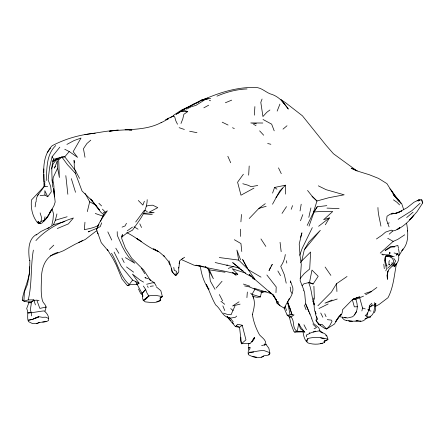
<?xml version="1.0" encoding="UTF-8"?>
<svg xmlns="http://www.w3.org/2000/svg" width="445" height="445" viewBox="0 0 445 445"><rect width="100%" height="100%" fill="white"/><g stroke="black" fill="none" stroke-linecap="round" stroke-linejoin="round"><path stroke-width="0.67" d="M374.312 302.544C374.768 307.651 374.796 315.338 368.81 317.035L365.873 315.922M406.613 223.273C408.171 232.284 409.2 243.671 401.88 250.535L403.048 249.016L398.931 255.736M285.612 194.115L285.495 185.198L274.582 187.451L272.574 193.113M249.489 349.97L250.112 347.74L248.527 347.411C249.083 349.497 247.62 351.895 248.343 354.648C252.443 356.962 258.278 359.004 262.767 356.706C264.514 354.687 267.334 356.011 269.347 354.632L269.904 353.169L268.836 348.207L265.921 344.302M240.801 337.149L240.667 340.559L241.429 343.79L245.629 343.362L249.851 343.735L251.965 341.471L254.351 337.571L254.729 338.039M29.887 260.303L29.598 272.507L27.551 284.138L24.403 291.876L23.902 301.165L28.18 302.066L31.356 302.194L34.015 300.375L36.696 300.147L39.032 300.592M31.584 315.911L31.706 312.685L42.292 311.083L44.472 310.91L44.962 311.367L46.124 307.05C45.646 304.402 42.82 302.789 42.342 300.303C40.601 293.222 41.363 285.824 41.407 278.603C41.591 266.889 45.562 255.869 57.933 252.365M275.956 292.665L276.228 286.969L266.867 274.999M254.384 115.16L254.885 106.6M46.213 180.603C47.009 168.483 46.169 154.66 55.758 145.532M248.66 175.158L249.189 166.007M29.665 266.8C30.193 278.514 23.668 288.755 22.25 300.102L23.902 301.165L28.23 299.913L33.842 299.863L35.416 304.886M365.189 315.8C368.115 313.325 369.517 309.525 369.328 305.726L371.859 303.223M399.048 255.102L399.193 252.793L398.581 249.15M248.438 343.801L248.46 346.499M43.977 185.532L43.922 174.056M52.849 182.333L53.183 177.544L57.605 168.16L56.966 158.982M240.912 221.821L241.468 214.446M246.914 297.622L247.342 292.037M178.84 268.09L179.691 260.764L182.912 258.25M84.956 222.222L84.333 229.692C89.267 228.608 94.162 227.862 98.634 225.242M44.939 181.638L44.305 186.755L47.654 186.327M394.181 256.531L389.709 255.725L385.665 256.075L385.081 260.748L387.039 266.188L386.305 265.743M303.023 331.725C303.573 335.919 304.458 340.38 308.074 343C313.408 344.669 319.555 344.658 324.683 342.411L324.9 340.386M315.105 311.5L315.844 315.41L316.506 316.801L316.084 320.661L318.325 324.027L324.639 328.382L326.658 329.005L334.473 324.038L338.678 316.89M121.607 237.113L126.703 233.23L132.538 230.137C138.918 220.742 147.006 211.681 147.195 199.672M44.85 311.583C47.559 313.669 49.239 317.118 48.488 320.556L46.558 321.529L39.627 322.475L36.423 323.654L32.552 323.621L28.436 321.59C26.594 317.241 28.997 312.802 26.694 308.557L29.214 301.749M35.138 206.903L35.645 202.725L36.323 200.862M387.628 271.773L387.567 279.354C386.772 276.05 387.017 272.462 388.808 269.548L393.58 264.742L395.627 261.026L393.747 258.384M36.106 200.283C36.607 193.998 43.254 190.365 44.695 184.38L44.533 185.203M28.23 299.913C32.24 283.537 30.46 266.599 33.369 250.107M396.517 263.468C394.203 274.982 393.591 287.147 387.995 297.705L379.123 304.447L375.068 306.599M370.718 316.323L370.579 317.151L365.106 318.576M300.052 210.936L301.198 204.211M285.312 254.529C284.767 258.756 283.226 262.889 280.734 266.355L284.388 274.804L286.218 283.176M44.305 186.755L44.789 184.074L44.806 186.794M28.313 301.96L30.104 302.928C33.425 299.368 28.513 311.038 31.634 312.574L27.913 312.941L31.706 312.685M363.504 296.131L355.844 299.357C358.18 305.292 358.047 312.496 352.612 316.762L348.552 317.741M171.269 268.68L171.87 271.628L175.675 275.65L176.515 271.289L174.295 270.404L173.778 267.423M388.179 270.855L387.067 276.067M302.066 285.757L303.801 283.832L309.531 282.38L311.962 270.065L318.192 276.295L313.085 283.999L308.674 282.714C311.778 289.645 311.628 297.427 314.114 304.486M304.302 249.773L320.317 230.338L308.841 242.041L304.302 249.773L301.743 260.887L300.62 262.645M43.86 168.894L43.81 172.766M51.809 225.27L53.022 219.485L53.483 213.617L52.076 208.95M361.885 310.938L362.53 307.996L359.621 297.533L356.278 297.716M308.813 217.366L310.905 207.921M304.87 332.27L301.07 327.598L298.728 323.632L297.21 331.358L294.646 332.087L293.817 331.392L291.219 324.45L289.4 317.168L287.092 314.999L284.077 307.89L284.444 308.229C286.725 301.12 293.689 296.025 292.86 287.926L290.446 280.873L290.496 282.781M59.825 147.156L52.093 156.735L53.723 159.254C50.958 165.852 51.998 173.033 52.087 179.964C55.43 185.126 52.899 191.267 54.59 196.907L53.712 188.619L55.174 202.024L54.034 205.562L47.643 217.149L41.958 223.012L40.122 223.74L37.725 222.15L39.672 223.596L40.99 221.354L41.724 218.095L40.117 212.899M52.093 156.735L49.651 167.131L48.149 179.941L50.68 186.399L51.286 191.812L47.765 196.762L44.945 195.094L40.111 195.628M253.322 298.078L253.795 296.103M250.646 293.16L251.987 294.373L252.866 296.459L257.149 297.288L260.37 296.926L261.577 291.926L264.792 291.419M87.303 211.625L89.695 201.819L85.056 193.319M45.028 216.76L44.105 220.481L40.99 221.354M47.732 228.58L53.506 224.753L55.341 220.253L56.949 213.939M179.079 263.585L179.546 261.877M407.486 231.061L407.67 230.393M307.017 341.871L306.766 340.948L307.439 338.628C314.226 336.726 321.251 337.21 327.971 339.274L327.498 339.93L323.882 341.588L324.683 342.411M121.802 236.473L122.386 234.571L121.685 238.47L125.429 248.327L131.687 258.183L143.674 270.026L149.748 279.321M300.542 237.28L301.933 232.83L299.201 244.027L300.064 255.769L301.282 264.541L300.158 280.706L303.952 290.246M51.475 168.972L53.15 163.777L57.166 158.843M36.685 323.265L36.557 323.654L39.316 322.43M108.046 250.785L101.243 242.653L96.559 229.659C98.579 222.517 103.29 216.882 107.351 210.785L105.359 212.204L103.335 212.749L104.664 213.806M299.73 255.297L302.144 248.482L312.323 227.618M367.375 313.38L367.526 312.963M374.462 312.752L375.463 309.937L375.819 303.245L375.413 304.363M291.197 209.322L292.554 205.623M300.481 220.781L302.817 214.629M262.077 99.035L260.809 102.361L262.934 116.54L266.839 112.262L269.898 110.004M309.014 226.155L314.092 211.97L317.224 206.797L326.802 205.646M144.369 201.229L142.878 205.084L138.312 200.489M95.219 133.239C80.211 134.529 65.46 138.74 52.165 145.721C42.77 155.333 43.326 169.306 44.033 181.699M180.987 123.449L182.784 118.926L183.857 114.298L187.729 111.612L184.642 110.583L181.354 111.194L176.081 114.254L178.879 112.902M277.152 111.105L279.933 104.091M101.738 222.784L100.175 226.722L97.288 227.946M385.787 270.872L386.444 269.253C386.088 264.87 383.223 260.375 385.665 256.075M223.473 313.119L227.067 314.309L231.044 314.737L234.916 306.11M369.094 307.751L369.773 306.132M418.584 200.651L419.029 199.594L419.941 200.567M57.177 161.485L54.368 168.132L55.441 166.347M96.559 229.659L98.935 224.185M270.56 267.167L269.014 270.61L272.334 264.336L271.077 266.021M395.527 264.575L394.493 266.794L396.339 263.868M418.339 201.051L420.709 199.594L421.76 199.866L422.75 202.876L416.921 211.837L409.706 219.88L413.883 215.102C409.311 221.037 403.754 226.266 397.035 229.676L399.666 227.645M307.189 225.42L313.308 212.766L317.224 206.797M289.289 298.584L287.57 301.955L290.09 314.765L294.067 314.888L291.013 317.012L289.4 317.168M47.554 216.17L46.714 217.805L43.482 221.543L46.174 218.718L51.815 209.5L49.668 212.46M272.524 204.222L279.683 191.061L285.495 185.198M367.731 314.142L366.613 316.139M126.475 223.312L125.028 225.96L122.075 227.117M100.564 221.232L102.867 215.864L103.846 214.852M264.363 344.753L265.921 344.525L264.363 344.753L264.931 343.768M261.577 291.926L254.985 289.172L251.987 294.373L260.37 296.926M309.809 332.632L309.164 333.733L306.227 335.141L306.605 336.865M306.766 340.948L307.99 338.868M325.339 224.775L329.411 217.9L323.632 219.696L332.738 211.509L318.003 211.675L314.092 211.97L313.308 212.766L316.962 200.995L328.916 197.691L344.174 194.81L326.118 189.687L318.309 185.826M252.109 341.321L254.351 337.571M347.033 276.495L336.503 283.721L331.453 292.037L317.897 305.76M368.716 310.015L369.572 308.619L368.699 309.959M248.371 353.808L249.345 352.223C254.412 352.201 259.029 350.243 264.102 350.61L269.598 352.574L269.904 353.169M338.15 317.708L335.736 321.496L340.686 314.943M338.84 316.623L339.529 315.538M282.035 213.4L286.513 206.608M144.197 210.502L135.692 221.999M389.592 260.531L389.03 261.371L388.941 263.501L389.397 264.653L390.081 265.092M354.337 314.86L356.456 311.756M275.956 197.708L282.642 188.14M391.533 264.419L392.24 263.412L391.973 262.4M254.607 338.339L252.02 341.944L251.965 341.471M243.387 174.218L237.591 182.216L240.984 195.199L253.956 188.124M47.237 152.68L50.552 148.152M52.727 161.062L54.59 160.773L55.352 159.738M114.087 252.076L121.313 266.405L132.627 280.05L129.239 284.555L127.376 285.629L122.036 279.06L116.273 265.031L113.341 259.263L107.239 249.228M397.902 228.93L395.499 230.349L392.801 230.955L389.214 234.176M169.022 260.826L172.721 272.396L175.675 275.65L178.773 271.823L178.712 267.189M300.08 278.57L304.269 273.547L309.703 268.986L310.616 252.015L301.743 260.887M395.944 264.347L393.942 266.739C397.513 263.668 400.55 258.367 397.741 253.834L394.086 252.971M66.9 144.408L74.065 140.564L81.035 138.033L73.164 151.639L77.58 157.363L69.231 151.534L64.786 156.829L61.644 157.124L53.723 159.254M236.323 325.784L237.608 324.266L242.247 325.262L245.952 339.841L241.429 343.79L239.538 327.281L236.323 325.784L235.444 326.63L227.084 316.757L230.226 318.158L233.169 321.746M143.557 282.119L140.208 280.2L132.46 274.092L139.057 283.187L137.138 284.355L142.055 293.394L142.661 296.125L142.194 293.455L145.66 289.467L143.362 286.063M216.103 288.093L222.044 281.257M268.641 354.598L269.364 353.769M369.244 307.868L372.359 304.58M354.526 298.4L352.357 299.691L342.522 309.731L342.211 312.679L341.343 314.754L340.024 315.349M175.675 275.65L178.072 273.007M142.055 293.394L145.66 289.467L146.922 292.893L148.669 295.83L155.366 295.302L162.397 296.62L160.812 290.635L156.189 286.786M43.838 186.828L31.495 199.961C30.566 208.076 32.424 216.654 37.753 222.984L40.122 223.74M37.241 195.672L38.821 194.02M249.228 218.506L258.895 208.41L265.287 203.665M392.718 266.093L395.021 263.713M143.83 300.342L148.669 295.83M420.097 203.237L412.02 210.585L398.142 219.329M162.397 296.62L160.417 298.044L160.745 300.42C156.128 303.44 150.371 302.439 145.209 301.849L143.184 300.242L142.628 298.434L142.194 293.455M49.389 249.367L53.778 245.156M35.912 240.589C45.985 229.398 59.274 222.578 73.408 217.983L68.374 223.902L57.299 228.524M354.887 321.068L357.246 321.674L360.216 321.601L360.773 321.073L359.566 320.778M33.842 299.863L31.356 302.194L30.149 301.894M404.755 234.799L397.663 239.46L393.18 241.401L380.225 253.11M367.653 317.318L363.593 320.661L360.216 321.601M57.605 168.16L59.391 177.555L58.696 159.861L61.872 157.029L64.786 156.829L75.945 171.308M236.69 316.089L235.294 317.324L230.226 318.158C222.328 317.062 221.059 309.03 215.708 304.975C211.826 298.478 209.606 291.197 206.269 284.438L208.677 289.35L209.144 288.989M90.78 140.164L86.875 143.568L83.449 148.725L85.006 157.28M283.009 129.128L287.008 125.751M387.523 268.291L393.358 263.329L393.502 260.497L392.29 258.256L388.719 256.248L385.848 256.331M406.674 217.549L413.088 212.17M36.651 234.281C27.368 239.577 28.43 251.597 29.492 260.703M118.248 129.934L109.42 131.214C126.847 128.772 145.42 131.103 161.535 122.392M144.475 300.153L146.972 298.144M398.904 228.291L399.871 227.523M318.626 226.271L329.411 217.9M30.104 302.928L31.25 302.049M168.744 118.136L166.224 120.033L161.09 122.753M242.247 325.262L239.538 327.281L235.444 326.63M36.112 235.088L41.012 231.445L48.967 227.618M149.075 296.125L143.184 300.242M375.174 306.082L375.914 305.537M89.25 231.155L88.193 231.928L96.198 228.546M376.887 287.47L371.67 291.252L364.644 293.622M127.298 230.816L132.438 227.139M376.437 238.976L382.088 235.11L385.559 232.112L391.333 230.143L392.801 230.955M182.383 258.762L184.625 257.243M239.043 301.827L232.59 305.965L240.1 304.135M385.253 250.101L390.143 246.997L394.593 246.38L397.836 245.401L398.509 248.393M178.584 112.713L186.377 108.135M417.11 200.917L418.623 199.989L414.006 202.23L407.097 207.709L397.741 212.882L401.724 210.88M182.172 110.265C187.951 106.522 194.51 104.403 200.484 100.976M385.064 250.763L390.054 247.726M188.558 107.011L193.308 104.13L198.804 101.838M210.657 98.351L205.896 99.107L195.872 105.404L191.172 106.772L186.538 109.192M173.506 115.344L181.41 110.115L188.847 106.828M167.415 119.421L168.538 118.765M170.179 117.808L173.595 115.817L174.785 117.168L175.825 120.829L177.488 124.227M111.484 253.194C117.764 263.485 119.922 276.245 129.239 284.555L137.121 284.305L139.057 283.187L132.627 280.05M172.938 116.189L173.595 115.817L165.412 119.811M263.674 356L261.449 357.218M203.855 107.824L208.672 105.204M188.574 107.128L200.767 100.375L207.431 98.117L203.12 99.975M365.618 294.768L371.697 291.514M159.827 298.139L161.902 296.932L161.396 296.865M96.982 230.866L95.236 231.767L85.373 239.421L75.088 244.261L63.351 250.769L50.246 255.97M314.109 328.81L316.484 327.581L313.019 324.383M78.476 242.62L82.753 240.45M318.982 308.513L328.165 303.952M326.741 340.002L324.627 340.965M401.74 210.852L395.666 213.261L396.912 213.122M201.663 100.425C218.501 92.872 236.812 86.875 255.452 87.504C261.988 87.392 266.171 93.127 272.262 94.512C279.46 97.132 284.127 102.967 288.316 109.07L281.017 99.619M309.269 333.505L315.466 331.13M261.61 345.559L265.031 344.758M357.569 306.739L354.326 306.844L352.357 299.691L359.899 296.559M332.07 300.013L324.989 303.134L337.204 299.018M370.368 306.605L374.545 304.786M340.33 315.194L341.343 314.754L340.38 315.027M61.644 157.124L52.627 161.034L54.59 160.773M225.381 102.756L231.7 100.136M38.537 316.974L32.635 319.326L28.791 320.3M352.957 299.268L356.273 297.955L359.621 297.533M389.069 226.872L387.806 223.407L389.242 222.839M216.96 96.148C226.494 92.048 236.64 89.317 247.047 88.95M228.268 268.385L233.909 266.371M264.347 345.075L265.921 344.525M34.048 318.62L38.693 317.035M156.74 301.666L160.328 300.475L160.089 299.318M146.644 284.277L152.401 282.792L154.46 282.892L156.178 285.929M313.191 332.081L319.382 330.813L322.514 333.021M55.341 220.253L67.112 216.754M258.895 208.41L266.132 206.291M146.466 206.124L149.136 205.356L152.796 205.223L157.786 207.654L149.325 212.109L154.165 212.666L143.179 213.366M53.506 224.753L64.92 221.51M287.092 314.999L288.338 315.244L290.09 314.765M391.144 214.201L394.12 213.4L392.868 213.122L390.081 214.273L387.033 216.214L386.599 220.03L387.806 223.407M260.959 292.521L264.202 291.681M205.896 99.107L200.767 100.375L208.249 98.818M320.589 343.629L322.391 343.184M127.376 285.629L129.806 285.078M392.24 213.75L396.984 213.055M355.828 320.801L358.364 320.289L356.439 320.478M257.744 185.482L251.114 186.672L247.937 185.192L242.792 183.729M28.18 320.111L32.635 319.326L38.376 316.629L42.269 317.296L45.807 317.196L48.722 318.509M352.357 299.691L355.844 299.357M354.543 321.156L350.805 321.268M45.462 307.15L46.124 307.05L39.833 308.402L37.046 300.809M150.238 286.341L153.353 285.918M84.862 134.64L106.611 131.269L115.427 130.335M388.385 264.786L389.397 264.653M249.862 352.479L253.728 352.001M42.687 322.041L46.046 321.635M215.18 262.528L226.627 265.192L227.818 265.059M298.728 323.632L300.453 328.755L304.586 331.825L294.646 332.087M248.488 347.857L250.112 347.74M387.456 255.864L389.709 255.725L392.151 256.181L392.724 256.893M261.577 292.015L266.243 291.748M347.996 317.98L342.639 317.474M386.366 255.152L389.737 255.068L386.31 254.985L381.632 254.051L383.223 255.124M390.143 246.997L394.626 246.958M262.823 123.02L250.746 122.942L256.454 123.805M345.971 317.697L344.68 317.674L345.893 317.747M129.161 129.94L131.887 130.051L125.067 129.768M326.992 208.11L339.09 208.605M349.859 321.123L352.184 321.268L346.355 320.517M181.354 111.194L187.729 111.612M143.056 213.767L152.251 214.551M327.281 319.649L331.375 320.122L332.026 321.234L329.65 325.862L326.658 329.005L321.98 324.344L319.883 324.805L316.084 320.661L317.747 319.009L316.506 316.801M219.29 257.544L238.704 260.103L247.681 268.969L242.614 259.518L248.243 269.659L254.373 278.487M304.586 331.825L300.703 331.286L297.21 331.358C291.709 328.26 295.174 321.134 291.013 317.012L288.338 315.244M203.454 266.611L194.087 265.203L181.744 259.719M204.789 266.811L206.13 267.011M205.078 266.638L209.345 269.859L224.992 272.223M201.357 266.127L195.939 265.192C209.806 268.741 224.03 270.582 237.797 274.359L232.229 268.769L245.757 273.135M189.614 131.219L196.963 132.699M244.6 285.918L249.133 286.841L254.985 289.172M22.25 300.102L23.468 300.353M252.86 356.412L256.593 357.218M226.627 265.192L239.427 268.012L232.668 262.606L246.324 273.97L252.727 277.357M368.432 310.482L370.963 311.049M267.651 143.513L270.872 144.275M422.194 202.742L422.75 202.876M350.304 321.312L348.569 320.823M271.7 293.756L254.067 288.243M320.7 337.916L324.144 338.868M249.918 286.218L243.376 284.066M368.911 310.087L367.759 309.709M252.382 278.509L254.929 279.343M362.53 307.996L365.25 308.913M179.14 127.687L184.375 129.467M346.672 320.628L344.263 319.805L342.461 318.092L342.066 316.801M148.469 278.837L144.92 277.624L145.86 278.025M248.633 343.318L249.851 343.735M95.258 213.478L103.051 216.17M319.482 324.472L318.325 324.027L320.411 325.089M57.005 159.132L58.696 159.861M209.278 100.214L210.546 100.781M309.531 282.38L313.085 283.999M232.518 127.726L234.337 128.572M235.922 273.464L237.797 274.359M276.022 299.146L277.135 303.412L280.022 305.732L284.444 308.229M222.189 122.18L228.062 125.045M126.819 232.679C137.922 238.064 146.922 247.231 158.592 251.614L153.531 248.816L159.566 252.276L164.361 256.409L163.738 255.714L168.332 261.298L169.862 264.936M64.753 149.247L69.231 151.534M263.034 119.494L271.65 124.149L274.203 130.836M313.058 323.12L313.77 323.504M234.337 239.721L240.945 243.548L241.785 251.531M89.695 201.819L96.181 205.345M141.733 241.618L136.671 238.559L139.546 240.256M387.712 238.281L393.18 241.401M248.243 269.659L261.031 277.152M325.773 335.363L326.875 336.014L327.971 339.274M125.423 257.627L134.807 263.229L128.894 257.305L125.39 252.176L122.319 246.641L117.308 235.405L117.202 231.65M253.55 124.266L256.003 125.735M144.981 210.313L147.289 211.709M134.051 226.772L138.072 229.231M228.758 317.786L227.084 316.757L230.788 320.689M237.424 267.378L243.081 271.011M339.802 316.261L341.315 317.246M389.709 255.725L391.734 257.065M37.725 222.15L39.644 223.423M251.286 275.883L249.089 274.404L274.12 295.992M393.441 199.844L396.868 202.191L399.577 204.895M232.307 272.501L236.123 275.199L233.03 272.651M314.142 323.932L318.759 327.765L320.116 331.197L319.315 330.312M274.582 187.451L276.94 189.175M126.502 266.933L133.611 272.162M230.727 308.624L233.124 310.51M220.915 301.276L224.725 304.297M104.058 214.891L100.932 212.343L90.713 198.943M154.46 282.892L149.325 279.36L150.427 280.222L150.015 279.805M268.63 291.052L273.091 294.924L277.441 302.105M92.577 200.879L91.553 199.972L92.388 201.023M312.001 196.473L316.962 200.995L311.75 195.717L307.545 190.443M394.988 196.629L401.707 203.649L403.676 209.567M98.896 203.326L101.555 205.902M399.471 200.934L397.991 199.488L400.595 202.909M102.45 209.156L105.359 212.204M232.173 322.163L233.564 323.637M259.63 130.858L263.69 135.224M321.279 332.409L320.356 331.408L325.506 334.234L326.875 336.014M75.689 173.578L67.484 164.706L61.872 157.029M141.621 294.445L140.52 293.222L138.445 288.922M39.583 223.279L38.031 221.426L39.672 223.596M419.029 199.594L419.824 200.567M93.222 202.069L94.474 203.638M95.308 204.689L99.48 209.923L90.385 199.087L82.047 191.027L75.088 172.454M284.683 104.33L281.151 99.825L285.773 102.873L302.428 115.806L326.079 145.298L333.416 153.72L357.202 171.075L351.172 168.182L358.626 171.431L369.328 174.746L378.556 178.406L386.939 183.64L394.671 196.073M389.859 188.836L390.699 189.937M391.956 191.589L398.753 200.278M395.967 197.552L398.865 201.207L393.18 194.259L396.762 198.631L391.183 189.954M280.022 305.732L278.704 303.946L277.969 301.332M272.44 294.256L275.327 298.206L276.367 300.492M399.482 201.318L400.939 203.393M325.111 267.05L330.88 275.405M393.141 193.848L394.248 195.516M260.948 238.943L265.849 246.424M141.415 268.24L144.77 273.664M115.795 248.188L118.882 253.327M97.427 232.807L98.095 233.925M273.091 294.924L276.111 300.153M291.898 293.35L290.602 291.091L290.223 287.047M277.869 270.988L280.528 275.627M215.007 289.328L210.335 281.09L208.944 270.621L207.782 268.213M303.573 290.274L304.575 292.07L305.632 303.468L311.873 318.537M208.677 289.35C204.06 282.375 201.401 274.509 200.345 266.199M208.944 270.621L213.366 278.715L209.345 269.859M135.525 281.385L137.121 284.305M79.544 178.378L74.432 168.883L74.037 160.283L74.487 162.876M303.952 324.789L306.477 329.639M219.357 294.534L222.656 300.915M121.93 258.128L124.2 262.567M320.739 313.007L322.842 317.257M47.765 196.762L44.834 190.694L44.945 195.094M278.498 167.871L281.273 173.661M107.835 231.889L111.751 240.055M139.825 223.841L141.521 227.49M308.919 311.928L305.531 303.891M309.442 313.063L309.959 314.198M227.834 156.256L230.705 162.748M324.755 313.742L326.063 316.707M316.128 313.947L314.404 309.926L313.575 298.072M136.32 283.988L136.559 284.55M222.845 305.904L224.792 310.554M314.298 304.502L312.996 301.348L314.376 304.92M311.689 318.703L313.258 322.553M147.512 285.946L148.152 287.531M304.247 304.947L306.077 309.781M240.606 259.88L236.901 250.04L238.704 260.103M285.111 306.193L286.569 310.515M71.328 178.629L75.528 192.296M252.866 296.459C255.792 302.472 253.867 308.73 252.343 314.776L252.36 314.142C253.4 321.407 255.97 328.505 259.541 334.885C261.81 337.494 265.977 339.78 265.826 343.685M142.339 293.722L142.967 296.209M286.408 260.737L286.814 263.073M421.76 199.866L422.044 201.502M380.937 226.132C379.835 219.869 378.005 213.928 377.933 207.515M52.087 179.964L52.81 187.189M385.309 258.517L385.682 260.97M383.801 264.169L384.296 268.713M276.879 301.348L277.135 303.412M280.061 242.297L281.168 251.67M65.816 175.636L67.846 194.265M313.914 286.263L314.376 299.324M336.503 283.721L336.926 291.52M240.356 229.197L240.628 236.423M389.853 252.265L389.814 253.689L389.853 252.265M397.563 253.967L396.161 255.063L397.563 253.967M290.001 308.218L287.57 301.955L292.053 314.732L290.001 308.218"/></g></svg>
